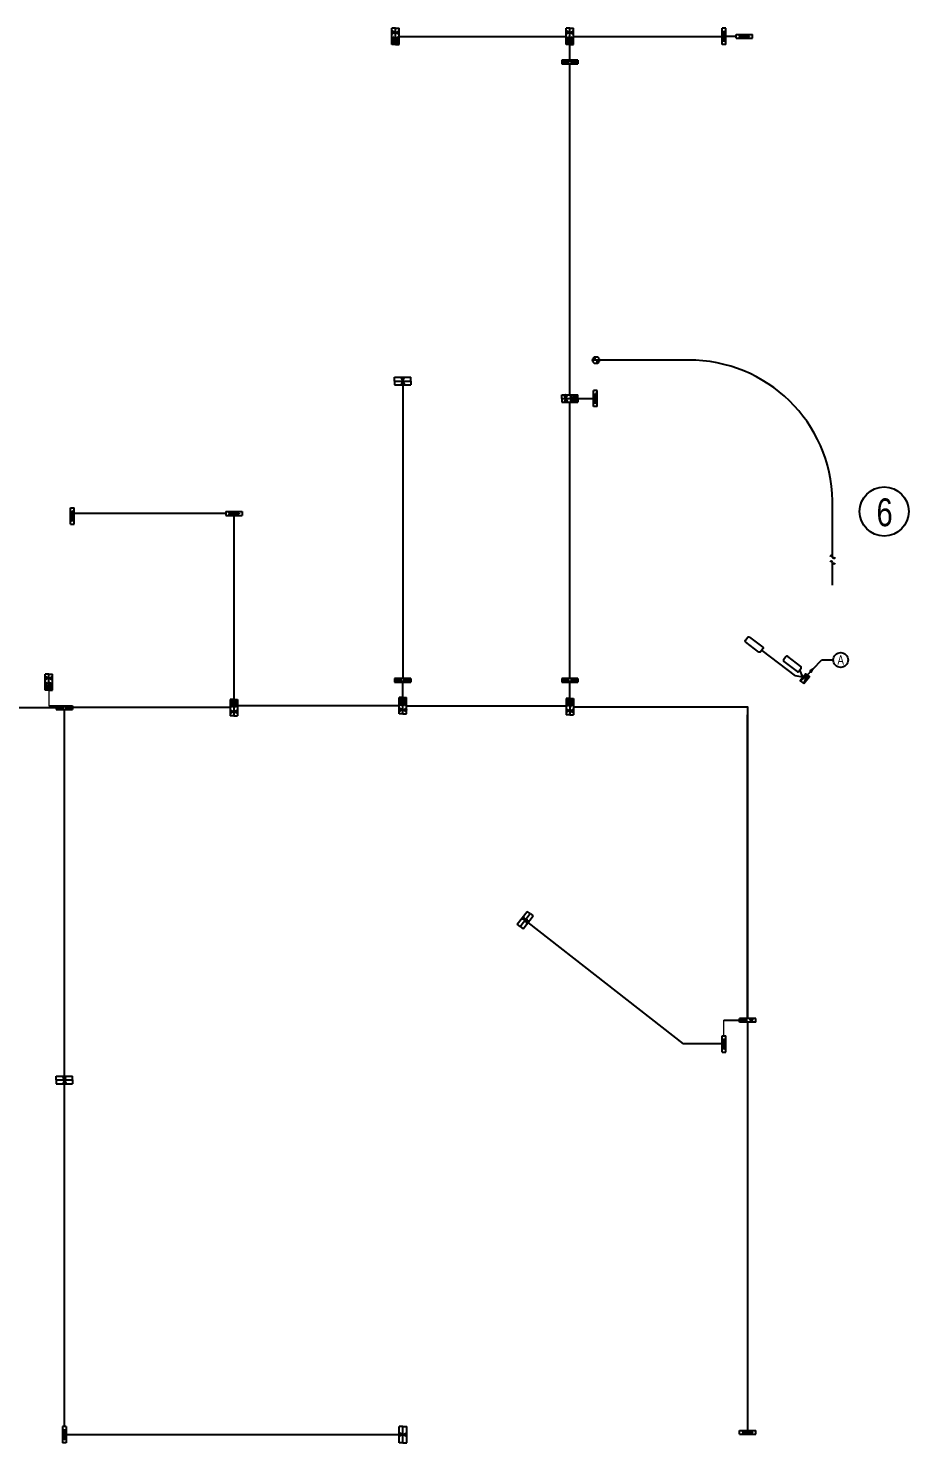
# Model space of a CAD drawing. Header units: millimetres. Extents: x 96173 to 417766, y 105242 to 242281.
# Drawn here: x 332506 to 417766, y 105242 to 242281 of the extents above; entities that cross this region are included whole.
import ezdxf
from ezdxf.enums import TextEntityAlignment as Align

# ---------------------------------------------------------------- set-up
doc = ezdxf.new("R2010")
doc.units = ezdxf.units.MM
doc.header["$LTSCALE"] = 300
for name, color, linetype in [('e-con', 1, 'Continuous'), ('E-SYM', 2, 'Continuous'), ('E-TEXT', 6, 'Continuous'), ('e-text-box', 7, 'Continuous'), ('E-WIRE', 4, 'Continuous'), ('Parking-L', 4, 'Continuous'), ('parking-p', 7, 'Continuous')]:
    doc.layers.add(name, color=color, linetype=linetype)
doc.styles.add('돋움', font='')
doc.styles.get('돋움').set_extended_font_data('Dotum')

# ---------------------------------------------------------------- blocks, each defined once
blk = doc.blocks.new('100-94')
at = {"layer": 'e-con', "linetype": 'Continuous'}
blk.add_line((52, 54), (477, 479), dxfattribs=at)
at = {"layer": 'e-con'}
blk.add_lwpolyline([(477, 479), (292, 373), (365, 294)], close=True, dxfattribs=at)
at = {"layer": 'e-con', "linetype": 'Continuous'}
blk.add_circle((0, 0), 75, dxfattribs=at)

msp = doc.modelspace()

# ---------------------------------------------------------------- hatches: boundary and pattern name
at = {"layer": 'parking-p', "linetype": 'Continuous'}
h = msp.add_hatch(color=2, dxfattribs=at)
h.paths.add_polyline_path([(387814, 210127), (387479, 210127), (387479, 209792, 0.4142136)])
h.paths.add_polyline_path([(387479, 210463, 0.4142136), (387143, 210127), (387479, 210127)])

# ---------------------------------------------------------------- linework, layer by layer
at = {"color": 1}
msp.add_circle((415384, 195472), 2382, dxfattribs=at)
at = {"layer": 'E-SYM'}
for p, q in [((407966, 179608), (407268, 179066)), ((407623, 178794), (407966, 179608))]:
    msp.add_line(p, q, dxfattribs=at)
for points in [[(403256, 181844), (401982, 182820, -0.4142136), (401959, 182988), (402184, 183281, -0.4142136), (402351, 183303), (403625, 182326, -0.4142136), (403648, 182158), (403423, 181866, -0.4142136)], [(407320, 180441), (406046, 181418, 0.4142136), (405879, 181395), (405654, 181103, 0.4142136), (405677, 180935), (406951, 179958, 0.4142136), (407118, 179981), (407343, 180273, 0.4142136)]]:
    msp.add_lwpolyline(points, format="xyb", close=True, dxfattribs=at)
msp.add_lwpolyline([(407623, 178794), (408143, 179472), (407788, 179745), (407268, 179066)], close=True, dxfattribs=at)
at = {"layer": 'e-text-box'}
for p, q in [((408497, 180188), (409362, 181077)), ((409362, 181077), (410459, 181077))]:
    msp.add_line(p, q, dxfattribs=at)
msp.add_circle((411178, 181077), 720, dxfattribs=at)
at = {"layer": 'E-WIRE'}
for p, q in [((368426, 241494), (384592, 241494)), ((368426, 241494), (384592, 241494)), ((396432, 210127), (387479, 210127)), ((368766, 207746), (368766, 179291)), ((384948, 179291), (384948, 206051)), ((384948, 179291), (384948, 206051)), ((385735, 206411), (387235, 206411)), ((385735, 206411), (387235, 206411)), ((410396, 191037), (410395, 196509)), ((410396, 188328), (410396, 190494)), ((403538, 182013), (406775, 179532)), ((407528, 179406), (406775, 179532)), ((407528, 179406), (407231, 180127)), ((368766, 177431), (368766, 178931)), ((368766, 177431), (368766, 178931)), ((384948, 177339), (384948, 178931)), ((384948, 177339), (384948, 178931)), ((320774, 176463), (335213, 176463)), ((320774, 176463), (335213, 176463)), ((336001, 140746), (336001, 176283)), ((336001, 140746), (336001, 176283)), ((352061, 176463), (336788, 176463)), ((352061, 176463), (336788, 176463)), ((369126, 176643), (384588, 176643)), ((369126, 176643), (384588, 176643)), ((402161, 146352), (402151, 175765)), ((380882, 155646), (395936, 143884)), ((402161, 145992), (402161, 106431)), ((402161, 145992), (402161, 106431)), ((336001, 106817), (336001, 140026)), ((336001, 106817), (336001, 140026))]:
    msp.add_line(p, q, dxfattribs=at)
at = {"layer": 'E-WIRE', "lineweight": 0}
for p, q in [((334501, 178143), (334501, 176643)), ((334501, 178143), (334501, 176643)), ((399874, 144672), (399874, 146172)), ((399874, 144672), (399874, 146172))]:
    msp.add_line(p, q, dxfattribs=at)
at = {"layer": 'E-WIRE', "ltscale": 0.5}
for p, q in [((334501, 176643), (335213, 176643)), ((334501, 176643), (335213, 176643)), ((368406, 176643), (352781, 176643)), ((368406, 176643), (352781, 176643)), ((399874, 146172), (401374, 146172)), ((399874, 146172), (401374, 146172))]:
    msp.add_line(p, q, dxfattribs=at)
for points in [[(384952, 239206), (384952, 240706)], [(384952, 239206), (384952, 240706)], [(384948, 206771), (384948, 238846)], [(384948, 206771), (384948, 238846)]]:
    msp.add_lwpolyline(points, dxfattribs=at)
at = {"layer": 'E-WIRE'}
for points in [[(351633, 195270), (336951, 195270)], [(351633, 195270), (336951, 195270)], [(352421, 195090), (352421, 177251)], [(352421, 195090), (352421, 177251)], [(385308, 176552), (402151, 176552), (402161, 146352)]]:
    msp.add_lwpolyline(points, dxfattribs=at)
for centre, radius, start, end in [((396529, 196260), 13868, 1.0326, 90.39892), ((410270, 191071), 126, 352.66382, 172.66382), ((410270, 190528), 126, 352.66382, 172.66382), ((410521, 191054), 126, 172.66382, 352.66382), ((410521, 190512), 126, 172.66382, 352.66382)]:
    msp.add_arc(centre, radius, start, end, dxfattribs=at)
at = {"layer": 'Parking-L'}
for p, q in [((385312, 241494), (399689, 241494)), ((401049, 241494), (400049, 241494)), ((399694, 143884), (395936, 143884)), ((336181, 106030), (368429, 106030))]:
    msp.add_line(p, q, dxfattribs=at)
at = {"layer": 'parking-p', "color": 2, "linetype": 'Continuous'}
for p, q in [((367706, 240706), (367706, 242281)), ((367706, 240706), (367706, 242281)), ((367706, 240706), (367706, 242281)), ((368066, 242281), (367706, 242281)), ((367706, 240706), (367706, 242281)), ((367706, 240706), (367706, 242281)), ((367706, 240706), (367706, 242281)), ((368066, 242281), (367706, 242281)), ((367716, 241865), (367716, 241910)), ((367716, 241910), (367851, 241910)), ((367716, 241865), (367716, 241910)), ((367716, 241910), (367851, 241910)), ((367716, 241865), (367851, 241865)), ((367716, 241865), (367851, 241865)), ((368054, 241888), (367772, 242016)), ((367772, 242016), (367851, 241910)), ((368054, 241888), (367772, 242016)), ((367772, 242016), (367851, 241910)), ((368054, 241888), (367772, 241759)), ((368054, 241888), (367772, 241759)), ((367772, 241759), (367851, 241865)), ((367772, 241759), (367851, 241865)), ((367908, 241438), (367863, 241438)), ((367863, 241438), (367863, 240966)), ((367908, 241438), (367863, 241438)), ((367863, 241438), (367863, 240966)), ((367908, 241438), (367908, 240966)), ((367908, 241438), (367908, 240966)), ((368066, 240706), (368066, 242281)), ((368066, 240706), (368066, 242281)), ((368066, 240706), (368066, 242281)), ((368066, 240706), (368066, 242281)), ((368066, 242281), (368426, 242281)), ((368066, 240706), (368066, 242281)), ((368066, 240706), (368066, 242281)), ((368066, 240706), (368066, 242281)), ((368066, 240706), (368066, 242281)), ((368066, 242281), (368426, 242281)), ((368078, 241888), (368359, 242016)), ((368078, 241888), (368359, 242016)), ((368078, 241888), (368359, 241759)), ((368078, 241888), (368359, 241759)), ((368223, 241438), (368268, 241438)), ((368223, 241438), (368223, 240966)), ((368223, 241438), (368268, 241438)), ((368223, 241438), (368223, 240966)), ((368268, 241438), (368268, 240966)), ((368268, 241438), (368268, 240966)), ((368359, 242016), (368281, 241910)), ((368359, 242016), (368281, 241910)), ((368416, 241910), (368281, 241910)), ((368416, 241910), (368281, 241910)), ((368359, 241759), (368281, 241865)), ((368416, 241865), (368281, 241865)), ((368359, 241759), (368281, 241865)), ((368416, 241865), (368281, 241865)), ((368416, 241865), (368416, 241910)), ((368416, 241865), (368416, 241910)), ((368426, 240706), (368426, 242281)), ((368426, 240706), (368426, 242281)), ((368426, 240706), (368426, 242281)), ((368426, 240706), (368426, 242281)), ((368426, 240706), (368426, 242281)), ((368426, 240706), (368426, 242281)), ((384592, 240706), (384592, 242281)), ((384592, 240706), (384592, 242281)), ((384592, 240706), (384592, 242281)), ((384952, 242281), (384592, 242281)), ((384592, 240706), (384592, 242281)), ((384592, 240706), (384592, 242281)), ((384592, 240706), (384592, 242281)), ((384952, 242281), (384592, 242281)), ((384602, 241865), (384602, 241910)), ((384602, 241910), (384737, 241910)), ((384602, 241865), (384602, 241910)), ((384602, 241910), (384737, 241910)), ((384602, 241865), (384737, 241865)), ((384602, 241865), (384737, 241865)), ((384940, 241888), (384659, 242016)), ((384659, 242016), (384737, 241910)), ((384940, 241888), (384659, 242016)), ((384659, 242016), (384737, 241910)), ((384940, 241888), (384659, 241759)), ((384940, 241888), (384659, 241759)), ((384659, 241759), (384737, 241865)), ((384659, 241759), (384737, 241865)), ((384794, 241438), (384749, 241438)), ((384749, 241438), (384749, 240966)), ((384794, 241438), (384749, 241438)), ((384749, 241438), (384749, 240966)), ((384794, 241438), (384794, 240966)), ((384794, 241438), (384794, 240966)), ((384952, 240706), (384952, 242281)), ((384952, 240706), (384952, 242281)), ((384952, 240706), (384952, 242281)), ((384952, 240706), (384952, 242281)), ((384952, 242281), (385312, 242281)), ((384952, 240706), (384952, 242281)), ((384952, 240706), (384952, 242281)), ((384952, 240706), (384952, 242281)), ((384952, 240706), (384952, 242281)), ((384952, 242281), (385312, 242281)), ((384964, 241888), (385245, 242016)), ((384964, 241888), (385245, 242016)), ((384964, 241888), (385245, 241759)), ((384964, 241888), (385245, 241759)), ((385109, 241438), (385154, 241438)), ((385109, 241438), (385109, 240966)), ((385109, 241438), (385154, 241438)), ((385109, 241438), (385109, 240966)), ((385154, 241438), (385154, 240966)), ((385154, 241438), (385154, 240966)), ((385245, 242016), (385167, 241910)), ((385245, 242016), (385167, 241910)), ((385302, 241910), (385167, 241910)), ((385302, 241910), (385167, 241910)), ((385245, 241759), (385167, 241865)), ((385302, 241865), (385167, 241865)), ((385245, 241759), (385167, 241865)), ((385302, 241865), (385167, 241865)), ((385302, 241865), (385302, 241910)), ((385302, 241865), (385302, 241910)), ((385312, 240706), (385312, 242281)), ((385312, 240706), (385312, 242281)), ((385312, 240706), (385312, 242281)), ((385312, 240706), (385312, 242281)), ((385312, 240706), (385312, 242281)), ((385312, 240706), (385312, 242281)), ((399689, 240706), (399689, 242281)), ((400049, 242281), (399689, 242281)), ((399689, 240706), (399689, 242281)), ((399869, 240963), (399740, 241244)), ((399740, 241244), (399847, 241166)), ((399892, 241991), (399847, 241991)), ((399847, 241991), (399847, 241166)), ((399869, 240963), (399998, 241244)), ((399892, 241991), (399892, 241166)), ((399998, 241244), (399892, 241166)), ((400049, 240706), (400049, 242281)), ((401049, 241314), (401049, 241674)), ((401049, 241674), (402624, 241674)), ((401049, 241674), (402624, 241674)), ((401049, 241314), (402624, 241314)), ((401305, 241494), (401587, 241623)), ((401305, 241494), (401587, 241365)), ((401587, 241623), (401509, 241516)), ((402333, 241516), (401509, 241516)), ((401587, 241365), (401509, 241471)), ((402333, 241471), (401509, 241471)), ((402333, 241471), (402333, 241516)), ((402624, 241314), (402624, 241674)), ((368066, 240706), (367706, 240706)), ((368066, 240706), (367706, 240706)), ((367886, 240763), (367757, 241044)), ((367757, 241044), (367863, 240966)), ((367886, 240763), (367757, 241044)), ((367757, 241044), (367863, 240966)), ((367886, 240763), (368014, 241044)), ((367886, 240763), (368014, 241044)), ((368014, 241044), (367908, 240966)), ((368014, 241044), (367908, 240966)), ((368066, 240706), (368426, 240706)), ((368066, 240706), (368426, 240706)), ((368246, 240763), (368117, 241044)), ((368117, 241044), (368223, 240966)), ((368246, 240763), (368117, 241044)), ((368117, 241044), (368223, 240966)), ((368246, 240763), (368374, 241044)), ((368246, 240763), (368374, 241044)), ((368374, 241044), (368268, 240966)), ((368374, 241044), (368268, 240966)), ((384952, 240706), (384592, 240706)), ((384952, 240706), (384592, 240706)), ((384772, 240763), (384643, 241044)), ((384643, 241044), (384749, 240966)), ((384772, 240763), (384643, 241044)), ((384643, 241044), (384749, 240966)), ((384772, 240763), (384901, 241044)), ((384772, 240763), (384901, 241044)), ((384901, 241044), (384794, 240966)), ((384901, 241044), (384794, 240966)), ((384952, 240706), (385312, 240706)), ((384952, 240706), (385312, 240706)), ((385132, 240763), (385003, 241044)), ((385003, 241044), (385109, 240966)), ((385132, 240763), (385003, 241044)), ((385003, 241044), (385109, 240966)), ((385132, 240763), (385261, 241044)), ((385132, 240763), (385261, 241044)), ((385261, 241044), (385154, 240966)), ((385261, 241044), (385154, 240966)), ((400049, 240706), (399689, 240706)), ((384164, 239206), (385739, 239206)), ((384164, 239206), (385739, 239206)), ((384164, 239206), (384164, 238846)), ((385739, 239206), (384164, 239206)), ((385739, 239206), (384164, 239206)), ((384164, 239206), (385739, 239206)), ((384164, 239206), (385739, 239206)), ((384164, 239206), (384164, 238846)), ((385739, 239206), (384164, 239206)), ((385739, 239206), (384164, 239206)), ((384164, 238846), (385739, 238846)), ((384164, 238846), (385739, 238846)), ((384221, 239026), (384502, 239155)), ((384221, 239026), (384502, 239155)), ((384221, 239026), (384502, 238898)), ((384221, 239026), (384502, 238898)), ((384502, 239155), (384424, 239049)), ((384502, 239155), (384424, 239049)), ((384896, 239049), (384424, 239049)), ((384896, 239049), (384424, 239049)), ((384502, 238898), (384424, 239004)), ((384896, 239004), (384424, 239004)), ((384502, 238898), (384424, 239004)), ((384896, 239004), (384424, 239004)), ((384896, 239004), (384896, 239049)), ((384896, 239004), (384896, 239049)), ((385008, 239004), (385008, 239049)), ((385008, 239049), (385480, 239049)), ((385008, 239004), (385008, 239049)), ((385008, 239049), (385480, 239049)), ((385008, 239004), (385480, 239004)), ((385008, 239004), (385480, 239004)), ((385683, 239026), (385402, 239155)), ((385402, 239155), (385480, 239049)), ((385683, 239026), (385402, 239155)), ((385402, 239155), (385480, 239049)), ((385683, 239026), (385402, 238898)), ((385683, 239026), (385402, 238898)), ((385402, 238898), (385480, 239004)), ((385402, 238898), (385480, 239004)), ((385739, 239206), (385739, 238846)), ((385739, 239206), (385739, 238846)), ((387814, 210127), (387143, 210127)), ((367979, 208466), (369554, 208466)), ((367979, 208466), (369554, 208466)), ((367979, 208106), (367979, 208466)), ((367979, 208466), (369554, 208466)), ((368766, 208118), (368638, 208400)), ((368638, 208400), (368744, 208321)), ((368789, 208456), (368744, 208456)), ((368744, 208456), (368744, 208321)), ((368766, 208118), (368895, 208400)), ((368789, 208456), (368789, 208321)), ((368895, 208400), (368789, 208321)), ((369554, 208106), (369554, 208466)), ((367979, 208106), (369554, 208106)), ((367979, 208106), (367979, 207746)), ((367979, 208106), (369554, 208106)), ((367979, 208106), (369554, 208106)), ((367979, 208106), (369554, 208106)), ((367979, 207746), (369554, 207746)), ((367979, 207746), (369554, 207746)), ((367979, 207746), (369554, 207746)), ((368766, 208094), (368638, 207813)), ((368638, 207813), (368744, 207891)), ((368744, 207756), (368744, 207891)), ((368789, 207756), (368744, 207756)), ((368766, 208094), (368895, 207813)), ((368895, 207813), (368789, 207891)), ((368789, 207756), (368789, 207891)), ((369554, 208106), (369554, 207746)), ((387235, 205623), (387235, 207198)), ((387595, 207198), (387235, 207198)), ((387235, 205623), (387235, 207198)), ((387235, 205623), (387235, 207198)), ((387595, 207198), (387235, 207198)), ((387235, 205623), (387235, 207198)), ((387595, 205623), (387595, 207198)), ((387595, 205623), (387595, 207198)), ((384160, 206771), (385735, 206771)), ((384160, 206771), (385735, 206771)), ((384160, 206411), (384160, 206771)), ((384160, 206771), (385735, 206771)), ((384160, 206771), (385735, 206771)), ((384160, 206771), (385735, 206771)), ((384160, 206411), (384160, 206771)), ((384160, 206771), (385735, 206771)), ((384160, 206411), (385735, 206411)), ((384160, 206411), (384160, 206051)), ((384160, 206411), (385735, 206411)), ((384160, 206411), (385735, 206411)), ((384160, 206411), (385735, 206411)), ((384160, 206411), (385735, 206411)), ((384160, 206411), (384160, 206051)), ((384160, 206411), (385735, 206411)), ((384160, 206411), (385735, 206411)), ((384160, 206411), (385735, 206411)), ((384160, 206051), (385735, 206051)), ((384160, 206051), (385735, 206051)), ((384160, 206051), (385735, 206051)), ((384160, 206051), (385735, 206051)), ((384160, 206051), (385735, 206051)), ((384160, 206051), (385735, 206051)), ((384554, 206423), (384425, 206704)), ((384425, 206704), (384531, 206626)), ((384554, 206423), (384425, 206704)), ((384425, 206704), (384531, 206626)), ((384554, 206399), (384425, 206118)), ((384554, 206399), (384425, 206118)), ((384425, 206118), (384531, 206196)), ((384425, 206118), (384531, 206196)), ((384576, 206761), (384531, 206761)), ((384531, 206761), (384531, 206626)), ((384576, 206761), (384531, 206761)), ((384531, 206761), (384531, 206626)), ((384531, 206061), (384531, 206196)), ((384531, 206061), (384531, 206196)), ((384576, 206061), (384531, 206061)), ((384576, 206061), (384531, 206061)), ((384554, 206423), (384683, 206704)), ((384554, 206423), (384683, 206704)), ((384554, 206399), (384683, 206118)), ((384554, 206399), (384683, 206118)), ((384576, 206761), (384576, 206626)), ((384576, 206761), (384576, 206626)), ((384683, 206704), (384576, 206626)), ((384683, 206704), (384576, 206626)), ((384683, 206118), (384576, 206196)), ((384576, 206061), (384576, 206196)), ((384683, 206118), (384576, 206196)), ((384576, 206061), (384576, 206196)), ((385003, 206568), (385003, 206613)), ((385003, 206613), (385099, 206613)), ((385003, 206568), (385003, 206613)), ((385003, 206613), (385099, 206613)), ((385003, 206568), (385099, 206568)), ((385003, 206568), (385099, 206568)), ((385003, 206253), (385003, 206208)), ((385003, 206253), (385099, 206253)), ((385003, 206253), (385003, 206208)), ((385003, 206253), (385099, 206253)), ((385003, 206208), (385099, 206208)), ((385003, 206208), (385099, 206208)), ((385208, 206613), (385475, 206613)), ((385208, 206613), (385475, 206613)), ((385208, 206568), (385475, 206568)), ((385208, 206568), (385475, 206568)), ((385208, 206253), (385475, 206253)), ((385208, 206253), (385475, 206253)), ((385208, 206208), (385475, 206208)), ((385208, 206208), (385475, 206208)), ((385679, 206591), (385397, 206720)), ((385397, 206720), (385475, 206613)), ((385679, 206591), (385397, 206720)), ((385397, 206720), (385475, 206613)), ((385679, 206591), (385397, 206462)), ((385679, 206591), (385397, 206462)), ((385397, 206462), (385475, 206568)), ((385397, 206462), (385475, 206568)), ((385679, 206231), (385397, 206360)), ((385397, 206360), (385475, 206253)), ((385679, 206231), (385397, 206360)), ((385397, 206360), (385475, 206253)), ((385679, 206231), (385397, 206102)), ((385679, 206231), (385397, 206102)), ((385397, 206102), (385475, 206208)), ((385397, 206102), (385475, 206208)), ((385735, 206411), (385735, 206771)), ((385735, 206411), (385735, 206771)), ((385735, 206411), (385735, 206051)), ((385735, 206411), (385735, 206051)), ((387595, 205623), (387235, 205623)), ((387595, 205623), (387235, 205623)), ((387415, 205880), (387286, 206161)), ((387286, 206161), (387393, 206083)), ((387415, 205880), (387286, 206161)), ((387286, 206161), (387393, 206083)), ((387438, 206908), (387393, 206908)), ((387393, 206908), (387393, 206083)), ((387438, 206908), (387393, 206908)), ((387393, 206908), (387393, 206083)), ((387415, 205880), (387544, 206161)), ((387415, 205880), (387544, 206161)), ((387438, 206908), (387438, 206083)), ((387438, 206908), (387438, 206083)), ((387544, 206161), (387438, 206083)), ((387544, 206161), (387438, 206083)), ((336591, 194238), (336591, 195813)), ((336591, 195813), (336951, 195813)), ((336591, 194238), (336591, 195813)), ((336591, 195813), (336951, 195813)), ((336771, 194494), (336642, 194776)), ((336642, 194776), (336748, 194698)), ((336771, 194494), (336642, 194776)), ((336642, 194776), (336748, 194698)), ((336748, 195522), (336793, 195522)), ((336748, 195522), (336748, 194698)), ((336748, 195522), (336793, 195522)), ((336748, 195522), (336748, 194698)), ((336771, 194494), (336899, 194776)), ((336771, 194494), (336899, 194776)), ((336793, 195522), (336793, 194698)), ((336793, 195522), (336793, 194698)), ((336899, 194776), (336793, 194698)), ((336899, 194776), (336793, 194698)), ((336951, 194238), (336951, 195813)), ((336951, 194238), (336951, 195813)), ((336951, 194238), (336951, 195813)), ((336951, 194238), (336951, 195813)), ((351633, 195450), (353208, 195450)), ((351633, 195450), (351633, 195090)), ((351633, 195450), (353208, 195450)), ((351633, 195450), (351633, 195090)), ((351633, 195090), (353208, 195090)), ((351633, 195090), (353208, 195090)), ((351633, 195090), (353208, 195090)), ((351633, 195090), (353208, 195090)), ((351890, 195270), (352171, 195399)), ((351890, 195270), (352171, 195399)), ((351890, 195270), (352171, 195141)), ((351890, 195270), (352171, 195141)), ((352171, 195399), (352093, 195292)), ((352171, 195399), (352093, 195292)), ((352918, 195292), (352093, 195292)), ((352918, 195292), (352093, 195292)), ((352171, 195141), (352093, 195247)), ((352918, 195247), (352093, 195247)), ((352171, 195141), (352093, 195247)), ((352918, 195247), (352093, 195247)), ((352918, 195292), (352918, 195247)), ((352918, 195292), (352918, 195247)), ((353208, 195450), (353208, 195090)), ((353208, 195450), (353208, 195090)), ((336591, 194238), (336951, 194238)), ((336591, 194238), (336951, 194238)), ((334141, 178143), (334141, 179718)), ((334141, 178143), (334141, 179718)), ((334141, 178143), (334141, 179718)), ((334501, 179718), (334141, 179718)), ((334141, 178143), (334141, 179718)), ((334141, 178143), (334141, 179718)), ((334141, 178143), (334141, 179718)), ((334501, 179718), (334141, 179718)), ((334501, 178143), (334501, 179718)), ((334501, 178143), (334501, 179718)), ((334501, 179718), (334861, 179718)), ((334501, 178143), (334501, 179718)), ((334501, 178143), (334501, 179718)), ((334501, 178143), (334501, 179718)), ((334501, 178143), (334501, 179718)), ((334501, 179718), (334861, 179718)), ((334501, 178143), (334501, 179718)), ((334501, 178143), (334501, 179718)), ((334861, 178143), (334861, 179718)), ((334861, 178143), (334861, 179718)), ((334861, 178143), (334861, 179718)), ((334861, 178143), (334861, 179718)), ((334861, 178143), (334861, 179718)), ((334861, 178143), (334861, 179718)), ((334151, 179302), (334151, 179347)), ((334151, 179347), (334286, 179347)), ((334151, 179302), (334151, 179347)), ((334151, 179347), (334286, 179347)), ((334151, 179302), (334286, 179302)), ((334151, 179302), (334286, 179302)), ((334321, 178200), (334192, 178481)), ((334192, 178481), (334298, 178403)), ((334321, 178200), (334192, 178481)), ((334192, 178481), (334298, 178403)), ((334489, 179325), (334208, 179453)), ((334208, 179453), (334286, 179347)), ((334489, 179325), (334208, 179453)), ((334208, 179453), (334286, 179347)), ((334489, 179325), (334208, 179196)), ((334489, 179325), (334208, 179196)), ((334208, 179196), (334286, 179302)), ((334208, 179196), (334286, 179302)), ((334343, 178875), (334298, 178875)), ((334298, 178875), (334298, 178779)), ((334343, 178875), (334298, 178875)), ((334298, 178875), (334298, 178779)), ((334298, 178671), (334298, 178403)), ((334298, 178671), (334298, 178403)), ((334321, 178200), (334450, 178481)), ((334321, 178200), (334450, 178481)), ((334343, 178875), (334343, 178779)), ((334343, 178875), (334343, 178779)), ((334343, 178671), (334343, 178403)), ((334343, 178671), (334343, 178403)), ((334450, 178481), (334343, 178403)), ((334450, 178481), (334343, 178403)), ((334513, 179325), (334794, 179453)), ((334513, 179325), (334794, 179453)), ((334513, 179325), (334794, 179196)), ((334513, 179325), (334794, 179196)), ((334681, 178200), (334552, 178481)), ((334552, 178481), (334658, 178403)), ((334681, 178200), (334552, 178481)), ((334552, 178481), (334658, 178403)), ((334658, 178875), (334703, 178875)), ((334658, 178875), (334658, 178779)), ((334658, 178875), (334703, 178875)), ((334658, 178875), (334658, 178779)), ((334658, 178671), (334658, 178403)), ((334658, 178671), (334658, 178403)), ((334681, 178200), (334810, 178481)), ((334681, 178200), (334810, 178481)), ((334703, 178875), (334703, 178779)), ((334703, 178875), (334703, 178779)), ((334703, 178671), (334703, 178403)), ((334703, 178671), (334703, 178403)), ((334810, 178481), (334703, 178403)), ((334810, 178481), (334703, 178403)), ((334794, 179453), (334716, 179347)), ((334794, 179453), (334716, 179347)), ((334851, 179347), (334716, 179347)), ((334851, 179347), (334716, 179347)), ((334794, 179196), (334716, 179302)), ((334851, 179302), (334716, 179302)), ((334794, 179196), (334716, 179302)), ((334851, 179302), (334716, 179302)), ((334851, 179302), (334851, 179347)), ((334851, 179302), (334851, 179347)), ((369554, 179291), (367979, 179291)), ((369554, 179291), (367979, 179291)), ((367979, 179291), (367979, 178931)), ((369554, 179291), (367979, 179291)), ((369554, 179291), (367979, 179291)), ((367979, 179291), (367979, 178931)), ((367979, 178931), (369554, 178931)), ((367979, 178931), (369554, 178931)), ((369554, 178931), (367979, 178931)), ((369554, 178931), (367979, 178931)), ((369554, 178931), (367979, 178931)), ((367979, 178931), (369554, 178931)), ((367979, 178931), (369554, 178931)), ((369554, 178931), (367979, 178931)), ((369554, 178931), (367979, 178931)), ((369554, 178931), (367979, 178931)), ((368035, 179111), (368317, 179240)), ((368035, 179111), (368317, 179240)), ((368035, 179111), (368317, 178982)), ((368035, 179111), (368317, 178982)), ((368317, 179240), (368238, 179133)), ((368317, 179240), (368238, 179133)), ((368710, 179133), (368238, 179133)), ((368710, 179133), (368238, 179133)), ((368317, 178982), (368238, 179088)), ((368710, 179088), (368238, 179088)), ((368317, 178982), (368238, 179088)), ((368710, 179088), (368238, 179088)), ((368710, 179133), (368710, 179088)), ((368710, 179133), (368710, 179088)), ((368822, 179133), (368822, 179088)), ((368822, 179133), (369294, 179133)), ((368822, 179133), (368822, 179088)), ((368822, 179133), (369294, 179133)), ((368822, 179088), (369294, 179088)), ((368822, 179088), (369294, 179088)), ((369498, 179111), (369216, 179240)), ((369216, 179240), (369294, 179133)), ((369498, 179111), (369216, 179240)), ((369216, 179240), (369294, 179133)), ((369498, 179111), (369216, 178982)), ((369498, 179111), (369216, 178982)), ((369216, 178982), (369294, 179088)), ((369216, 178982), (369294, 179088)), ((369554, 179291), (369554, 178931)), ((369554, 179291), (369554, 178931)), ((385735, 179291), (384160, 179291)), ((385735, 179291), (384160, 179291)), ((384160, 179291), (384160, 178931)), ((385735, 179291), (384160, 179291)), ((385735, 179291), (384160, 179291)), ((384160, 179291), (384160, 178931)), ((384160, 178931), (385735, 178931)), ((384160, 178931), (385735, 178931)), ((385735, 178931), (384160, 178931)), ((385735, 178931), (384160, 178931)), ((385735, 178931), (384160, 178931)), ((384160, 178931), (385735, 178931)), ((384160, 178931), (385735, 178931)), ((385735, 178931), (384160, 178931)), ((385735, 178931), (384160, 178931)), ((385735, 178931), (384160, 178931)), ((384216, 179111), (384498, 179240)), ((384216, 179111), (384498, 179240)), ((384216, 179111), (384498, 178982)), ((384216, 179111), (384498, 178982)), ((384498, 179240), (384420, 179133)), ((384498, 179240), (384420, 179133)), ((384892, 179133), (384420, 179133)), ((384892, 179133), (384420, 179133)), ((384498, 178982), (384420, 179088)), ((384892, 179088), (384420, 179088)), ((384498, 178982), (384420, 179088)), ((384892, 179088), (384420, 179088)), ((384892, 179133), (384892, 179088)), ((384892, 179133), (384892, 179088)), ((385003, 179133), (385003, 179088)), ((385003, 179133), (385475, 179133)), ((385003, 179133), (385003, 179088)), ((385003, 179133), (385475, 179133)), ((385003, 179088), (385475, 179088)), ((385003, 179088), (385475, 179088)), ((385679, 179111), (385397, 179240)), ((385397, 179240), (385475, 179133)), ((385679, 179111), (385397, 179240)), ((385397, 179240), (385475, 179133)), ((385679, 179111), (385397, 178982)), ((385679, 179111), (385397, 178982)), ((385397, 178982), (385475, 179088)), ((385397, 178982), (385475, 179088)), ((385735, 179291), (385735, 178931)), ((385735, 179291), (385735, 178931)), ((334501, 178143), (334141, 178143)), ((334501, 178143), (334141, 178143)), ((334501, 178143), (334861, 178143)), ((334501, 178143), (334861, 178143)), ((352061, 177251), (352061, 175676)), ((352061, 177251), (352061, 175676)), ((352061, 177251), (352061, 175676)), ((352421, 177251), (352061, 177251)), ((352061, 177251), (352061, 175676)), ((352061, 177251), (352061, 175676)), ((352061, 177251), (352061, 175676)), ((352421, 177251), (352061, 177251)), ((352241, 177195), (352112, 176913)), ((352241, 177195), (352112, 176913)), ((352112, 176913), (352218, 176991)), ((352112, 176913), (352218, 176991)), ((352218, 176519), (352218, 176991)), ((352218, 176519), (352218, 176991)), ((352241, 177195), (352370, 176913)), ((352241, 177195), (352370, 176913)), ((352370, 176913), (352263, 176991)), ((352263, 176519), (352263, 176991)), ((352370, 176913), (352263, 176991)), ((352263, 176519), (352263, 176991)), ((352421, 177251), (352421, 175676)), ((352421, 177251), (352421, 175676)), ((352421, 177251), (352421, 175676)), ((352421, 177251), (352781, 177251)), ((352421, 177251), (352421, 175676)), ((352421, 177251), (352421, 175676)), ((352421, 177251), (352421, 175676)), ((352421, 177251), (352421, 175676)), ((352421, 177251), (352781, 177251)), ((352421, 177251), (352421, 175676)), ((352601, 177203), (352472, 176921)), ((352601, 177203), (352472, 176921)), ((352472, 176921), (352578, 177000)), ((352472, 176921), (352578, 177000)), ((352578, 176528), (352578, 177000)), ((352578, 176528), (352578, 177000)), ((352601, 177203), (352730, 176921)), ((352601, 177203), (352730, 176921)), ((352730, 176921), (352623, 177000)), ((352623, 176528), (352623, 177000)), ((352730, 176921), (352623, 177000)), ((352623, 176528), (352623, 177000)), ((352781, 177251), (352781, 175676)), ((352781, 177251), (352781, 175676)), ((352781, 177251), (352781, 175676)), ((352781, 177251), (352781, 175676)), ((352781, 177251), (352781, 175676)), ((352781, 177251), (352781, 175676)), ((368406, 175856), (368406, 177431)), ((368406, 175856), (368406, 177431)), ((368406, 175856), (368406, 177431)), ((368766, 177431), (368406, 177431)), ((368406, 175856), (368406, 177431)), ((368406, 175856), (368406, 177431)), ((368406, 175856), (368406, 177431)), ((368766, 177431), (368406, 177431)), ((368586, 177375), (368458, 177093)), ((368586, 177375), (368458, 177093)), ((368458, 177093), (368564, 177171)), ((368458, 177093), (368564, 177171)), ((368564, 176903), (368564, 177171)), ((368564, 176903), (368564, 177171)), ((368564, 176699), (368564, 176795)), ((368564, 176699), (368564, 176795)), ((368586, 177375), (368715, 177093)), ((368586, 177375), (368715, 177093)), ((368715, 177093), (368609, 177171)), ((368609, 176903), (368609, 177171)), ((368715, 177093), (368609, 177171)), ((368609, 176903), (368609, 177171)), ((368609, 176699), (368609, 176795)), ((368609, 176699), (368609, 176795)), ((368766, 175856), (368766, 177431)), ((368766, 175856), (368766, 177431)), ((368766, 177431), (369126, 177431)), ((368766, 175856), (368766, 177431)), ((368766, 175856), (368766, 177431)), ((368766, 175856), (368766, 177431)), ((368766, 175856), (368766, 177431)), ((368766, 177431), (369126, 177431)), ((368766, 175856), (368766, 177431)), ((368766, 175856), (368766, 177431)), ((368946, 177375), (368818, 177093)), ((368946, 177375), (368818, 177093)), ((368818, 177093), (368924, 177171)), ((368818, 177093), (368924, 177171)), ((368924, 176903), (368924, 177171)), ((368924, 176903), (368924, 177171)), ((368924, 176699), (368924, 176795)), ((368924, 176699), (368924, 176795)), ((368946, 177375), (369075, 177093)), ((368946, 177375), (369075, 177093)), ((369075, 177093), (368969, 177171)), ((368969, 176903), (368969, 177171)), ((369075, 177093), (368969, 177171)), ((368969, 176903), (368969, 177171)), ((368969, 176699), (368969, 176795)), ((368969, 176699), (368969, 176795)), ((369126, 175856), (369126, 177431)), ((369126, 175856), (369126, 177431)), ((369126, 175856), (369126, 177431)), ((369126, 175856), (369126, 177431)), ((369126, 175856), (369126, 177431)), ((369126, 175856), (369126, 177431)), ((384588, 177339), (384588, 175764)), ((384588, 177339), (384588, 175764)), ((384948, 177339), (384588, 177339)), ((384588, 177339), (384588, 175764)), ((384588, 177339), (384588, 175764)), ((384588, 177339), (384588, 175764)), ((384948, 177339), (384588, 177339)), ((384588, 177339), (384588, 175764)), ((384768, 177283), (384639, 177002)), ((384768, 177283), (384639, 177002)), ((384639, 177002), (384745, 177080)), ((384639, 177002), (384745, 177080)), ((384745, 176608), (384745, 177080)), ((384745, 176608), (384745, 177080)), ((384768, 177283), (384896, 177002)), ((384768, 177283), (384896, 177002)), ((384896, 177002), (384790, 177080)), ((384790, 176608), (384790, 177080)), ((384896, 177002), (384790, 177080)), ((384790, 176608), (384790, 177080)), ((384948, 177339), (384948, 175764)), ((384948, 177339), (385308, 177339)), ((384948, 177339), (384948, 175764)), ((384948, 177339), (384948, 175764)), ((384948, 177339), (384948, 175764)), ((384948, 177339), (384948, 175764)), ((384948, 177339), (385308, 177339)), ((384948, 177339), (384948, 175764)), ((384948, 177339), (384948, 175764)), ((384948, 177339), (384948, 175764)), ((385128, 177283), (384999, 177002)), ((385128, 177283), (384999, 177002)), ((384999, 177002), (385105, 177080)), ((384999, 177002), (385105, 177080)), ((385105, 176608), (385105, 177080)), ((385105, 176608), (385105, 177080)), ((385128, 177283), (385256, 177002)), ((385128, 177283), (385256, 177002)), ((385256, 177002), (385150, 177080)), ((385150, 176608), (385150, 177080)), ((385256, 177002), (385150, 177080)), ((385150, 176608), (385150, 177080)), ((385308, 177339), (385308, 175764)), ((385308, 177339), (385308, 175764)), ((385308, 177339), (385308, 175764)), ((385308, 177339), (385308, 175764)), ((385308, 177339), (385308, 175764)), ((385308, 177339), (385308, 175764)), ((335213, 176643), (336788, 176643)), ((335213, 176643), (335213, 176283)), ((335213, 176643), (336788, 176643)), ((335213, 176643), (335213, 176283)), ((335213, 176283), (336788, 176283)), ((335213, 176283), (336788, 176283)), ((335270, 176463), (335551, 176592)), ((335270, 176463), (335551, 176592)), ((335270, 176463), (335551, 176335)), ((335270, 176463), (335551, 176335)), ((335551, 176592), (335473, 176486)), ((335551, 176592), (335473, 176486)), ((335945, 176486), (335473, 176486)), ((335945, 176486), (335473, 176486)), ((335551, 176335), (335473, 176441)), ((335945, 176441), (335473, 176441)), ((335551, 176335), (335473, 176441)), ((335945, 176441), (335473, 176441)), ((335945, 176441), (335945, 176486)), ((335945, 176441), (335945, 176486)), ((336057, 176441), (336057, 176486)), ((336057, 176486), (336529, 176486)), ((336057, 176441), (336057, 176486)), ((336057, 176486), (336529, 176486)), ((336057, 176441), (336529, 176441)), ((336057, 176441), (336529, 176441)), ((336732, 176463), (336451, 176592)), ((336451, 176592), (336529, 176486)), ((336732, 176463), (336451, 176592)), ((336451, 176592), (336529, 176486)), ((336732, 176463), (336451, 176335)), ((336732, 176463), (336451, 176335)), ((336451, 176335), (336529, 176441)), ((336451, 176335), (336529, 176441)), ((336788, 176643), (336788, 176283)), ((336788, 176643), (336788, 176283)), ((352421, 175676), (352061, 175676)), ((352421, 175676), (352061, 175676)), ((352421, 175676), (352061, 175676)), ((352421, 175676), (352061, 175676)), ((352071, 176092), (352071, 176047)), ((352071, 176092), (352206, 176092)), ((352071, 176092), (352071, 176047)), ((352071, 176092), (352206, 176092)), ((352071, 176047), (352206, 176047)), ((352071, 176047), (352206, 176047)), ((352409, 176070), (352128, 176198)), ((352128, 176198), (352206, 176092)), ((352409, 176070), (352128, 176198)), ((352128, 176198), (352206, 176092)), ((352409, 176070), (352128, 175941)), ((352409, 176070), (352128, 175941)), ((352128, 175941), (352206, 176047)), ((352128, 175941), (352206, 176047)), ((352263, 176519), (352218, 176519)), ((352263, 176519), (352218, 176519)), ((352421, 175676), (352781, 175676)), ((352421, 175676), (352781, 175676)), ((352433, 176078), (352714, 176207)), ((352433, 176078), (352714, 176207)), ((352433, 176078), (352714, 175949)), ((352433, 176078), (352714, 175949)), ((352578, 176528), (352623, 176528)), ((352578, 176528), (352623, 176528)), ((352714, 176207), (352636, 176101)), ((352714, 176207), (352636, 176101)), ((352771, 176101), (352636, 176101)), ((352771, 176101), (352636, 176101)), ((352714, 175949), (352636, 176056)), ((352771, 176056), (352636, 176056)), ((352714, 175949), (352636, 176056)), ((352771, 176056), (352636, 176056)), ((352771, 176101), (352771, 176056)), ((352771, 176101), (352771, 176056)), ((368766, 175856), (368406, 175856)), ((368766, 175856), (368406, 175856)), ((368416, 176272), (368416, 176227)), ((368416, 176272), (368551, 176272)), ((368416, 176272), (368416, 176227)), ((368416, 176272), (368551, 176272)), ((368416, 176227), (368551, 176227)), ((368416, 176227), (368551, 176227)), ((368754, 176250), (368473, 176378)), ((368473, 176378), (368551, 176272)), ((368754, 176250), (368473, 176378)), ((368473, 176378), (368551, 176272)), ((368754, 176250), (368473, 176121)), ((368754, 176250), (368473, 176121)), ((368473, 176121), (368551, 176227)), ((368473, 176121), (368551, 176227)), ((368609, 176699), (368564, 176699)), ((368609, 176699), (368564, 176699)), ((368766, 175856), (369126, 175856)), ((368766, 175856), (369126, 175856)), ((368778, 176250), (369060, 176378)), ((368778, 176250), (369060, 176378)), ((368778, 176250), (369060, 176121)), ((368778, 176250), (369060, 176121)), ((368924, 176699), (368969, 176699)), ((368924, 176699), (368969, 176699)), ((369060, 176378), (368981, 176272)), ((369060, 176378), (368981, 176272)), ((369116, 176272), (368981, 176272)), ((369116, 176272), (368981, 176272)), ((369060, 176121), (368981, 176227)), ((369116, 176227), (368981, 176227)), ((369060, 176121), (368981, 176227)), ((369116, 176227), (368981, 176227)), ((369116, 176272), (369116, 176227)), ((369116, 176272), (369116, 176227)), ((384948, 175764), (384588, 175764)), ((384948, 175764), (384588, 175764)), ((384597, 176181), (384597, 176136)), ((384597, 176181), (384732, 176181)), ((384597, 176181), (384597, 176136)), ((384597, 176181), (384732, 176181)), ((384597, 176136), (384732, 176136)), ((384597, 176136), (384732, 176136)), ((384936, 176158), (384654, 176287)), ((384654, 176287), (384732, 176181)), ((384936, 176158), (384654, 176287)), ((384654, 176287), (384732, 176181)), ((384936, 176158), (384654, 176029)), ((384936, 176158), (384654, 176029)), ((384654, 176029), (384732, 176136)), ((384654, 176029), (384732, 176136)), ((384790, 176608), (384745, 176608)), ((384790, 176608), (384745, 176608)), ((384948, 175764), (385308, 175764)), ((384948, 175764), (385308, 175764)), ((384959, 176158), (385241, 176287)), ((384959, 176158), (385241, 176287)), ((384959, 176158), (385241, 176029)), ((384959, 176158), (385241, 176029)), ((385105, 176608), (385150, 176608)), ((385105, 176608), (385150, 176608)), ((385241, 176287), (385163, 176181)), ((385241, 176287), (385163, 176181)), ((385298, 176181), (385163, 176181)), ((385298, 176181), (385163, 176181)), ((385241, 176029), (385163, 176136)), ((385298, 176136), (385163, 176136)), ((385241, 176029), (385163, 176136)), ((385298, 176136), (385163, 176136)), ((385298, 176181), (385298, 176136)), ((385298, 176181), (385298, 176136)), ((379851, 155481), (380821, 156722)), ((379851, 155481), (380821, 156722)), ((379851, 155481), (380821, 156722)), ((380135, 155259), (381104, 156500)), ((380135, 155259), (381104, 156500)), ((380135, 155259), (381104, 156500)), ((380135, 155259), (381104, 156500)), ((380418, 155037), (381388, 156278)), ((380418, 155037), (381388, 156278)), ((380418, 155037), (381388, 156278)), ((381104, 156500), (380821, 156722)), ((381104, 156500), (381388, 156278)), ((380135, 155259), (379851, 155481)), ((380135, 155259), (380418, 155037)), ((380309, 155959), (380436, 155994)), ((380610, 155887), (380309, 155959)), ((380357, 156113), (380330, 156077)), ((380330, 156077), (380436, 155994)), ((380357, 156113), (380464, 156030)), ((380468, 156161), (380464, 156030)), ((380610, 155887), (380468, 156161)), ((380629, 155872), (380771, 155597)), ((380629, 155872), (380930, 155800)), ((380771, 155597), (380775, 155729)), ((380882, 155646), (380775, 155729)), ((380930, 155800), (380803, 155765)), ((380909, 155682), (380803, 155765)), ((380909, 155682), (380882, 155646)), ((380978, 155730), (380978, 155775)), ((402949, 146352), (401374, 146352)), ((402949, 146352), (401374, 146352)), ((402949, 146352), (401374, 146352)), ((401374, 145992), (401374, 146352)), ((402949, 146352), (401374, 146352)), ((402949, 146352), (401374, 146352)), ((402949, 146352), (401374, 146352)), ((401374, 145992), (401374, 146352)), ((402949, 145992), (401374, 145992)), ((402949, 145992), (401374, 145992)), ((402949, 145992), (401374, 145992)), ((402949, 145992), (401374, 145992)), ((402949, 145992), (401374, 145992)), ((402949, 145992), (401374, 145992)), ((402949, 145992), (401374, 145992)), ((402949, 145992), (401374, 145992)), ((401430, 146172), (401712, 146300)), ((401430, 146172), (401712, 146300)), ((401430, 146172), (401712, 146043)), ((401430, 146172), (401712, 146043)), ((401712, 146300), (401633, 146194)), ((401712, 146300), (401633, 146194)), ((401901, 146194), (401633, 146194)), ((401901, 146194), (401633, 146194)), ((401712, 146043), (401633, 146149)), ((401901, 146149), (401633, 146149)), ((401712, 146043), (401633, 146149)), ((401901, 146149), (401633, 146149)), ((402106, 146194), (402010, 146194)), ((402106, 146194), (402010, 146194)), ((402106, 146149), (402010, 146149)), ((402106, 146149), (402010, 146149)), ((402106, 146149), (402106, 146194)), ((402106, 146149), (402106, 146194)), ((402555, 146003), (402426, 146285)), ((402426, 146285), (402533, 146207)), ((402555, 146003), (402426, 146285)), ((402426, 146285), (402533, 146207)), ((402533, 146342), (402578, 146342)), ((402533, 146342), (402533, 146207)), ((402533, 146342), (402578, 146342)), ((402533, 146342), (402533, 146207)), ((402555, 146003), (402684, 146285)), ((402555, 146003), (402684, 146285)), ((402578, 146342), (402578, 146207)), ((402578, 146342), (402578, 146207)), ((402684, 146285), (402578, 146207)), ((402684, 146285), (402578, 146207)), ((402949, 145992), (402949, 146352)), ((402949, 145992), (402949, 146352)), ((399694, 143097), (399694, 144672)), ((399694, 144672), (400054, 144672)), ((399694, 143097), (399694, 144672)), ((399694, 144672), (400054, 144672)), ((399851, 144381), (399896, 144381)), ((399851, 144381), (399851, 143556)), ((399851, 144381), (399896, 144381)), ((399851, 144381), (399851, 143556)), ((399896, 144381), (399896, 143556)), ((399896, 144381), (399896, 143556)), ((400054, 143097), (400054, 144672)), ((400054, 143097), (400054, 144672)), ((400054, 143097), (400054, 144672)), ((400054, 143097), (400054, 144672)), ((399694, 143097), (400054, 143097)), ((399694, 143097), (400054, 143097)), ((399874, 143353), (399745, 143634)), ((399745, 143634), (399851, 143556)), ((399874, 143353), (399745, 143634)), ((399745, 143634), (399851, 143556)), ((399874, 143353), (400003, 143634)), ((399874, 143353), (400003, 143634)), ((400003, 143634), (399896, 143556)), ((400003, 143634), (399896, 143556)), ((335213, 140746), (336788, 140746)), ((335213, 140746), (336788, 140746)), ((335213, 140386), (335213, 140746)), ((335213, 140746), (336788, 140746)), ((335213, 140386), (336788, 140386)), ((335213, 140386), (335213, 140026)), ((335213, 140386), (336788, 140386)), ((335213, 140386), (336788, 140386)), ((335213, 140386), (336788, 140386)), ((335213, 140026), (336788, 140026)), ((335213, 140026), (336788, 140026)), ((335213, 140026), (336788, 140026)), ((336001, 140398), (335872, 140679)), ((335872, 140679), (335978, 140601)), ((336001, 140374), (335872, 140093)), ((335872, 140093), (335978, 140171)), ((336023, 140736), (335978, 140736)), ((335978, 140736), (335978, 140601)), ((335978, 140036), (335978, 140171)), ((336023, 140036), (335978, 140036)), ((336001, 140398), (336130, 140679)), ((336001, 140374), (336130, 140093)), ((336023, 140736), (336023, 140601)), ((336130, 140679), (336023, 140601)), ((336130, 140093), (336023, 140171)), ((336023, 140036), (336023, 140171)), ((336788, 140386), (336788, 140746)), ((336788, 140386), (336788, 140026)), ((336181, 106817), (335821, 106817)), ((335821, 106817), (335821, 105242)), ((335821, 106817), (335821, 105242)), ((336181, 106817), (335821, 106817)), ((335821, 106817), (335821, 105242)), ((335821, 106817), (335821, 105242)), ((336001, 106561), (335872, 106280)), ((336001, 106561), (335872, 106280)), ((335872, 106280), (335978, 106358)), ((335872, 106280), (335978, 106358)), ((335978, 105533), (335978, 106358)), ((335978, 105533), (335978, 106358)), ((336023, 105533), (335978, 105533)), ((336023, 105533), (335978, 105533)), ((336001, 106561), (336130, 106280)), ((336001, 106561), (336130, 106280)), ((336130, 106280), (336023, 106358)), ((336023, 105533), (336023, 106358)), ((336130, 106280), (336023, 106358)), ((336023, 105533), (336023, 106358)), ((336181, 106817), (336181, 105242)), ((336181, 106817), (336181, 105242)), ((368429, 105242), (368429, 106817)), ((368429, 105242), (368429, 106817)), ((368429, 105242), (368429, 106817)), ((368789, 106817), (368429, 106817)), ((368439, 106052), (368439, 106007)), ((368439, 106052), (368574, 106052)), ((368439, 106007), (368574, 106007)), ((368777, 106030), (368496, 106159)), ((368496, 106159), (368574, 106052)), ((368777, 106030), (368496, 105901)), ((368496, 105901), (368574, 106007)), ((368789, 105242), (368789, 106817)), ((368789, 105242), (368789, 106817)), ((368789, 106817), (369149, 106817)), ((368789, 105242), (368789, 106817)), ((368789, 105242), (368789, 106817)), ((368801, 106030), (369082, 106159)), ((368801, 106030), (369082, 105901)), ((369082, 106159), (369004, 106052)), ((369139, 106052), (369004, 106052)), ((369082, 105901), (369004, 106007)), ((369139, 106007), (369004, 106007)), ((369139, 106052), (369139, 106007)), ((369149, 105242), (369149, 106817)), ((369149, 105242), (369149, 106817)), ((369149, 105242), (369149, 106817)), ((401374, 106071), (401374, 106431)), ((401374, 106431), (402949, 106431)), ((401374, 106071), (401374, 106431)), ((401374, 106431), (402949, 106431)), ((401374, 106071), (402949, 106071)), ((401374, 106071), (402949, 106071)), ((401374, 106071), (402949, 106071)), ((401374, 106071), (402949, 106071)), ((401630, 106251), (401912, 106380)), ((401630, 106251), (401912, 106380)), ((401630, 106251), (401912, 106123)), ((401630, 106251), (401912, 106123)), ((401912, 106380), (401833, 106274)), ((401912, 106380), (401833, 106274)), ((402658, 106274), (401833, 106274)), ((402658, 106274), (401833, 106274)), ((401912, 106123), (401833, 106229)), ((402658, 106229), (401833, 106229)), ((401912, 106123), (401833, 106229)), ((402658, 106229), (401833, 106229)), ((402658, 106229), (402658, 106274)), ((402658, 106229), (402658, 106274)), ((402949, 106071), (402949, 106431)), ((402949, 106071), (402949, 106431)), ((336181, 105242), (335821, 105242)), ((336181, 105242), (335821, 105242)), ((368789, 105242), (368429, 105242)), ((368789, 105242), (369149, 105242))]:
    msp.add_line(p, q, dxfattribs=at)
for points in [[(368633, 208092), (368601, 208060)], [(368735, 207926), (368601, 208060)], [(368601, 207792), (368735, 207926)], [(368601, 207792), (368633, 207760)], [(368767, 207958), (368633, 208092)], [(368633, 207760), (368767, 207894)], [(368767, 207958), (368901, 208092)], [(368901, 207760), (368767, 207894)], [(368798, 207926), (368933, 208060)], [(368933, 207792), (368798, 207926)], [(368933, 208060), (368901, 208092)], [(368901, 207760), (368933, 207792)], [(384987, 206725), (385019, 206757)], [(384987, 206725), (385019, 206757)], [(384987, 206725), (385122, 206591)], [(384987, 206725), (385122, 206591)], [(385122, 206591), (384987, 206457)], [(385122, 206591), (384987, 206457)], [(385019, 206425), (384987, 206457)], [(385019, 206425), (384987, 206457)], [(385019, 206397), (384987, 206365)], [(385019, 206397), (384987, 206365)], [(385122, 206231), (384987, 206365)], [(385122, 206231), (384987, 206365)], [(384987, 206097), (385122, 206231)], [(384987, 206097), (385122, 206231)], [(384987, 206097), (385019, 206065)], [(384987, 206097), (385019, 206065)], [(385019, 206757), (385153, 206623)], [(385019, 206757), (385153, 206623)], [(385153, 206559), (385019, 206425)], [(385153, 206559), (385019, 206425)], [(385153, 206263), (385019, 206397)], [(385153, 206263), (385019, 206397)], [(385019, 206065), (385153, 206199)], [(385019, 206065), (385153, 206199)], [(385287, 206757), (385153, 206623)], [(385287, 206757), (385153, 206623)], [(385153, 206559), (385287, 206425)], [(385153, 206559), (385287, 206425)], [(385153, 206263), (385287, 206397)], [(385153, 206263), (385287, 206397)], [(385287, 206065), (385153, 206199)], [(385287, 206065), (385153, 206199)], [(385319, 206725), (385185, 206591)], [(385319, 206725), (385185, 206591)], [(385185, 206591), (385319, 206457)], [(385185, 206591), (385319, 206457)], [(385185, 206231), (385319, 206365)], [(385185, 206231), (385319, 206365)], [(385319, 206097), (385185, 206231)], [(385319, 206097), (385185, 206231)], [(385287, 206757), (385319, 206725)], [(385287, 206757), (385319, 206725)], [(385319, 206457), (385287, 206425)], [(385319, 206457), (385287, 206425)], [(385319, 206365), (385287, 206397)], [(385319, 206365), (385287, 206397)], [(385287, 206065), (385319, 206097)], [(385287, 206065), (385319, 206097)], [(334187, 178891), (334155, 178859)], [(334187, 178891), (334155, 178859)], [(334155, 178859), (334289, 178725)], [(334155, 178859), (334289, 178725)], [(334155, 178591), (334289, 178725)], [(334155, 178591), (334289, 178725)], [(334155, 178591), (334187, 178559)], [(334155, 178591), (334187, 178559)], [(334187, 178891), (334321, 178757)], [(334187, 178891), (334321, 178757)], [(334187, 178559), (334321, 178693)], [(334187, 178559), (334321, 178693)], [(334321, 178757), (334455, 178891)], [(334321, 178757), (334455, 178891)], [(334321, 178693), (334455, 178559)], [(334321, 178693), (334455, 178559)], [(334353, 178725), (334487, 178859)], [(334353, 178725), (334487, 178859)], [(334353, 178725), (334487, 178591)], [(334353, 178725), (334487, 178591)], [(334487, 178859), (334455, 178891)], [(334487, 178859), (334455, 178891)], [(334455, 178559), (334487, 178591)], [(334455, 178559), (334487, 178591)], [(334515, 178859), (334547, 178891)], [(334515, 178859), (334547, 178891)], [(334649, 178725), (334515, 178859)], [(334649, 178725), (334515, 178859)], [(334649, 178725), (334515, 178591)], [(334649, 178725), (334515, 178591)], [(334547, 178559), (334515, 178591)], [(334547, 178559), (334515, 178591)], [(334681, 178757), (334547, 178891)], [(334681, 178757), (334547, 178891)], [(334681, 178693), (334547, 178559)], [(334681, 178693), (334547, 178559)], [(334815, 178891), (334681, 178757)], [(334815, 178891), (334681, 178757)], [(334815, 178559), (334681, 178693)], [(334815, 178559), (334681, 178693)], [(334847, 178859), (334713, 178725)], [(334847, 178859), (334713, 178725)], [(334847, 178591), (334713, 178725)], [(334847, 178591), (334713, 178725)], [(334815, 178891), (334847, 178859)], [(334815, 178891), (334847, 178859)], [(334847, 178591), (334815, 178559)], [(334847, 178591), (334815, 178559)], [(368420, 176983), (368452, 177015)], [(368420, 176983), (368452, 177015)], [(368420, 176983), (368554, 176849)], [(368420, 176983), (368554, 176849)], [(368420, 176715), (368554, 176849)], [(368420, 176715), (368554, 176849)], [(368452, 177015), (368586, 176881)], [(368452, 177015), (368586, 176881)], [(368452, 176683), (368586, 176817)], [(368452, 176683), (368586, 176817)], [(368586, 176881), (368720, 177015)], [(368586, 176881), (368720, 177015)], [(368586, 176817), (368720, 176683)], [(368586, 176817), (368720, 176683)], [(368618, 176849), (368752, 176983)], [(368618, 176849), (368752, 176983)], [(368618, 176849), (368752, 176715)], [(368618, 176849), (368752, 176715)], [(368720, 177015), (368752, 176983)], [(368720, 177015), (368752, 176983)], [(368812, 177015), (368780, 176983)], [(368812, 177015), (368780, 176983)], [(368914, 176849), (368780, 176983)], [(368914, 176849), (368780, 176983)], [(368914, 176849), (368780, 176715)], [(368914, 176849), (368780, 176715)], [(368946, 176881), (368812, 177015)], [(368946, 176881), (368812, 177015)], [(368946, 176817), (368812, 176683)], [(368946, 176817), (368812, 176683)], [(369080, 177015), (368946, 176881)], [(369080, 177015), (368946, 176881)], [(369080, 176683), (368946, 176817)], [(369080, 176683), (368946, 176817)], [(369112, 176983), (368978, 176849)], [(369112, 176983), (368978, 176849)], [(369112, 176715), (368978, 176849)], [(369112, 176715), (368978, 176849)], [(369112, 176983), (369080, 177015)], [(369112, 176983), (369080, 177015)], [(368452, 176683), (368420, 176715)], [(368452, 176683), (368420, 176715)], [(368752, 176715), (368720, 176683)], [(368752, 176715), (368720, 176683)], [(368780, 176715), (368812, 176683)], [(368780, 176715), (368812, 176683)], [(369080, 176683), (369112, 176715)], [(369080, 176683), (369112, 176715)], [(380743, 155775), (380553, 155775)], [(380553, 155730), (380553, 155775)], [(380743, 155730), (380553, 155730)], [(380743, 155965), (380743, 155775)], [(380743, 155965), (380788, 155965)], [(380743, 155730), (380743, 155540)], [(380788, 155540), (380743, 155540)], [(380788, 155965), (380788, 155775)], [(380978, 155775), (380788, 155775)], [(380788, 155730), (380788, 155540)], [(380978, 155730), (380788, 155730)], [(401821, 146338), (401790, 146306)], [(401821, 146338), (401790, 146306)], [(401790, 146306), (401924, 146172)], [(401790, 146306), (401924, 146172)], [(401924, 146172), (401790, 146038)], [(401924, 146172), (401790, 146038)], [(401790, 146038), (401821, 146006)], [(401790, 146038), (401821, 146006)], [(401821, 146338), (401956, 146203)], [(401821, 146338), (401956, 146203)], [(401956, 146140), (401821, 146006)], [(401956, 146140), (401821, 146006)], [(402090, 146338), (401956, 146203)], [(402090, 146338), (401956, 146203)], [(401956, 146140), (402090, 146006)], [(401956, 146140), (402090, 146006)], [(402121, 146306), (401987, 146172)], [(402121, 146306), (401987, 146172)], [(401987, 146172), (402121, 146038)], [(401987, 146172), (402121, 146038)], [(402121, 146306), (402090, 146338)], [(402121, 146306), (402090, 146338)], [(402090, 146006), (402121, 146038)], [(402090, 146006), (402121, 146038)], [(335835, 140700), (335867, 140732)], [(335835, 140700), (335969, 140566)], [(335969, 140566), (335835, 140432)], [(335867, 140400), (335835, 140432)], [(335867, 140732), (336001, 140598)], [(336001, 140534), (335867, 140400)], [(336135, 140732), (336001, 140598)], [(336001, 140534), (336135, 140400)], [(336167, 140700), (336033, 140566)], [(336033, 140566), (336167, 140432)], [(336135, 140732), (336167, 140700)], [(336167, 140432), (336135, 140400)], [(368443, 106164), (368475, 106196)], [(368443, 106164), (368577, 106030)], [(368443, 105896), (368577, 106030)], [(368475, 105864), (368443, 105896)], [(368475, 106196), (368609, 106062)], [(368475, 105864), (368609, 105999)], [(368609, 106062), (368743, 106196)], [(368609, 105999), (368743, 105864)], [(368641, 106030), (368775, 106164)], [(368641, 106030), (368775, 105896)], [(368743, 106196), (368775, 106164)], [(368775, 105896), (368743, 105864)]]:
    msp.add_lwpolyline(points, dxfattribs=at)
msp.add_circle((387479, 210127), 336, dxfattribs=at)

# ---------------------------------------------------------------- block references
at = {"layer": 'e-con', "xscale": 1.5, "yscale": 1.5, "zscale": 1.5, "rotation": 0.006232673511406672}
msp.add_blockref('100-94', (407782, 179470), dxfattribs=at)

# ---------------------------------------------------------------- texts
at = {"layer": 'E-TEXT', "color": 1, "style": '돋움', "width": 0.8}
msp.add_text('6', height=2700, dxfattribs=at).set_placement((415432, 195387, 4600), align=Align.MIDDLE_CENTER)
at = {"layer": 'E-TEXT', "style": '돋움', "width": 0.8}
msp.add_text('A', height=900, dxfattribs=at).set_placement((411179, 181077), align=Align.MIDDLE_CENTER)

doc.saveas('drawing.dxf')
